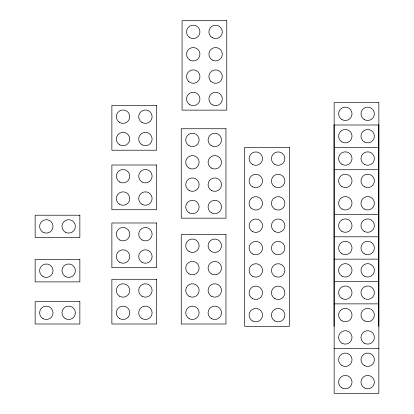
<?xml version="1.0" encoding="UTF-8"?>
<svg xmlns="http://www.w3.org/2000/svg" width="414" height="414" viewBox="0 0 414 414"><rect width="100%" height="100%" fill="white"/><g stroke="black" fill="none" stroke-linecap="round" stroke-linejoin="round"><path stroke-width="0.62" d="M334.145 125.002L378.857 125.002M334.145 147.358L378.857 147.358M334.145 169.719L378.857 169.719M334.145 214.431L378.857 214.431M334.145 236.792L378.857 236.792M334.145 259.148L378.857 259.148M334.145 281.51L378.857 281.51M334.145 303.866L378.857 303.866M334.145 348.583L378.857 348.583M378.779 125.002L378.779 326.32M334.062 125.002L334.062 326.32M226.784 20.7L182.067 20.7L182.067 110.134L226.784 110.134L226.784 20.7M378.857 102.641L334.145 102.641L334.145 393.3L378.857 393.3L378.857 102.641M156.59 105.492L111.873 105.492L111.873 150.21L156.59 150.21L156.59 105.492M225.972 128.744L181.254 128.744L181.254 218.178L225.972 218.178L225.972 128.744M289.345 147.451L244.627 147.451L244.627 326.32L289.345 326.32L289.345 147.451M156.59 165.01L111.873 165.01L111.873 209.727L156.59 209.727L156.59 165.01M79.855 215.218L35.143 215.218L35.143 237.574L79.855 237.574L79.855 215.218M156.59 222.986L111.873 222.986L111.873 267.703L156.59 267.703L156.59 222.986M225.972 234.567L181.254 234.567L181.254 324.002L225.972 324.002L225.972 234.567M79.855 259.521L35.143 259.521L35.143 281.877L79.855 281.877L79.855 259.521M156.59 279.284L111.873 279.284L111.873 324.002L156.59 324.002L156.59 279.284M79.855 301.64L35.143 301.64L35.143 324.002L79.855 324.002L79.855 301.64M42.968 318.63A6.707 6.707 0 0 0 53.028 312.818A6.707 6.707 0 0 0 42.968 307.012A6.707 6.707 0 0 0 42.968 318.63M65.324 318.63A6.707 6.707 0 0 0 75.384 312.818A6.707 6.707 0 0 0 65.324 307.012A6.707 6.707 0 0 0 65.324 318.63M65.324 232.202A6.707 6.707 0 0 0 75.384 226.396A6.707 6.707 0 0 0 65.324 220.584A6.707 6.707 0 0 0 65.324 232.202M42.968 232.202A6.707 6.707 0 0 0 53.028 226.396A6.707 6.707 0 0 0 42.968 220.584A6.707 6.707 0 0 0 42.968 232.202M119.698 204.356A6.707 6.707 0 0 0 129.763 198.549A6.707 6.707 0 0 0 119.698 192.738A6.707 6.707 0 0 0 119.698 204.356M142.059 204.356A6.707 6.707 0 0 0 152.119 198.549A6.707 6.707 0 0 0 142.059 192.738A6.707 6.707 0 0 0 142.059 204.356M142.059 182A6.707 6.707 0 0 0 152.119 176.188A6.707 6.707 0 0 0 142.059 170.382A6.707 6.707 0 0 0 142.059 182M119.698 182A6.707 6.707 0 0 0 129.763 176.188A6.707 6.707 0 0 0 119.698 170.382A6.707 6.707 0 0 0 119.698 182M211.435 145.733A6.707 6.707 0 0 0 221.495 139.922A6.707 6.707 0 0 0 211.435 134.115A6.707 6.707 0 0 0 211.435 145.733M211.435 190.45A6.707 6.707 0 0 0 221.495 184.639A6.707 6.707 0 0 0 211.435 178.832A6.707 6.707 0 0 0 211.435 190.45M189.079 190.45A6.707 6.707 0 0 0 199.139 184.639A6.707 6.707 0 0 0 189.079 178.832A6.707 6.707 0 0 0 189.079 190.45M189.079 168.089A6.707 6.707 0 0 0 199.139 162.283A6.707 6.707 0 0 0 189.079 156.471A6.707 6.707 0 0 0 189.079 168.089M211.435 168.089A6.707 6.707 0 0 0 221.495 162.283A6.707 6.707 0 0 0 211.435 156.471A6.707 6.707 0 0 0 211.435 168.089M189.079 145.733A6.707 6.707 0 0 0 199.139 139.922A6.707 6.707 0 0 0 189.079 134.115A6.707 6.707 0 0 0 189.079 145.733M211.435 212.806A6.707 6.707 0 0 0 221.495 207A6.707 6.707 0 0 0 211.435 201.188A6.707 6.707 0 0 0 211.435 212.806M189.079 212.806A6.707 6.707 0 0 0 199.139 207A6.707 6.707 0 0 0 189.079 201.188A6.707 6.707 0 0 0 189.079 212.806M341.969 298.494A6.707 6.707 0 0 0 352.029 292.688A6.707 6.707 0 0 0 341.969 286.881A6.707 6.707 0 0 0 341.969 298.494M364.325 298.494A6.707 6.707 0 0 0 374.385 292.688A6.707 6.707 0 0 0 364.325 286.881A6.707 6.707 0 0 0 364.325 298.494M341.969 164.348A6.707 6.707 0 0 0 352.029 158.536A6.707 6.707 0 0 0 341.969 152.73A6.707 6.707 0 0 0 341.969 164.348M364.325 164.348A6.707 6.707 0 0 0 374.385 158.536A6.707 6.707 0 0 0 364.325 152.73A6.707 6.707 0 0 0 364.325 164.348M341.969 209.065A6.707 6.707 0 0 0 352.029 203.253A6.707 6.707 0 0 0 341.969 197.447A6.707 6.707 0 0 0 341.969 209.065M364.325 209.065A6.707 6.707 0 0 0 374.385 203.253A6.707 6.707 0 0 0 364.325 197.447A6.707 6.707 0 0 0 364.325 209.065M364.325 186.704A6.707 6.707 0 0 0 374.385 180.897A6.707 6.707 0 0 0 364.325 175.086A6.707 6.707 0 0 0 364.325 186.704M341.969 186.704A6.707 6.707 0 0 0 352.029 180.897A6.707 6.707 0 0 0 341.969 175.086A6.707 6.707 0 0 0 341.969 186.704M364.325 141.986A6.707 6.707 0 0 0 374.385 136.18A6.707 6.707 0 0 0 364.325 130.369A6.707 6.707 0 0 0 364.325 141.986M341.969 141.986A6.707 6.707 0 0 0 352.029 136.18A6.707 6.707 0 0 0 341.969 130.369A6.707 6.707 0 0 0 341.969 141.986M341.969 253.782A6.707 6.707 0 0 0 352.029 247.97A6.707 6.707 0 0 0 341.969 242.164A6.707 6.707 0 0 0 341.969 253.782M364.325 253.782A6.707 6.707 0 0 0 374.385 247.97A6.707 6.707 0 0 0 364.325 242.164A6.707 6.707 0 0 0 364.325 253.782M42.968 276.505A6.707 6.707 0 0 0 53.028 270.699A6.707 6.707 0 0 0 42.968 264.888A6.707 6.707 0 0 0 42.968 276.505M65.324 276.505A6.707 6.707 0 0 0 75.384 270.699A6.707 6.707 0 0 0 65.324 264.888A6.707 6.707 0 0 0 65.324 276.505M364.325 276.138A6.707 6.707 0 0 0 374.385 270.332A6.707 6.707 0 0 0 364.325 264.52A6.707 6.707 0 0 0 364.325 276.138M341.969 276.138A6.707 6.707 0 0 0 352.029 270.332A6.707 6.707 0 0 0 341.969 264.52A6.707 6.707 0 0 0 341.969 276.138M119.698 144.838A6.707 6.707 0 0 0 129.763 139.032A6.707 6.707 0 0 0 119.698 133.22A6.707 6.707 0 0 0 119.698 144.838M142.059 144.838A6.707 6.707 0 0 0 152.119 139.032A6.707 6.707 0 0 0 142.059 133.22A6.707 6.707 0 0 0 142.059 144.838M142.059 122.482A6.707 6.707 0 0 0 152.119 116.67A6.707 6.707 0 0 0 142.059 110.864A6.707 6.707 0 0 0 142.059 122.482M119.698 122.482A6.707 6.707 0 0 0 129.763 116.67A6.707 6.707 0 0 0 119.698 110.864A6.707 6.707 0 0 0 119.698 122.482M341.969 343.211A6.707 6.707 0 0 0 352.029 337.405A6.707 6.707 0 0 0 341.969 331.593A6.707 6.707 0 0 0 341.969 343.211M364.325 343.211A6.707 6.707 0 0 0 374.385 337.405A6.707 6.707 0 0 0 364.325 331.593A6.707 6.707 0 0 0 364.325 343.211M364.325 320.855A6.707 6.707 0 0 0 374.385 315.044A6.707 6.707 0 0 0 364.325 309.237A6.707 6.707 0 0 0 364.325 320.855M341.969 320.855A6.707 6.707 0 0 0 352.029 315.044A6.707 6.707 0 0 0 341.969 309.237A6.707 6.707 0 0 0 341.969 320.855M341.969 387.928A6.707 6.707 0 0 0 352.029 382.122A6.707 6.707 0 0 0 341.969 376.31A6.707 6.707 0 0 0 341.969 387.928M364.325 387.928A6.707 6.707 0 0 0 374.385 382.122A6.707 6.707 0 0 0 364.325 376.31A6.707 6.707 0 0 0 364.325 387.928M364.325 365.572A6.707 6.707 0 0 0 374.385 359.761A6.707 6.707 0 0 0 364.325 353.954A6.707 6.707 0 0 0 364.325 365.572M341.969 365.572A6.707 6.707 0 0 0 352.029 359.761A6.707 6.707 0 0 0 341.969 353.954A6.707 6.707 0 0 0 341.969 365.572M119.698 318.63A6.707 6.707 0 0 0 129.763 312.818A6.707 6.707 0 0 0 119.698 307.012A6.707 6.707 0 0 0 119.698 318.63M142.059 318.63A6.707 6.707 0 0 0 152.119 312.818A6.707 6.707 0 0 0 142.059 307.012A6.707 6.707 0 0 0 142.059 318.63M142.059 296.269A6.707 6.707 0 0 0 152.119 290.462A6.707 6.707 0 0 0 142.059 284.656A6.707 6.707 0 0 0 142.059 296.269M119.698 296.269A6.707 6.707 0 0 0 129.763 290.462A6.707 6.707 0 0 0 119.698 284.656A6.707 6.707 0 0 0 119.698 296.269M341.969 119.63A6.707 6.707 0 0 0 352.029 113.819A6.707 6.707 0 0 0 341.969 108.013A6.707 6.707 0 0 0 341.969 119.63M364.325 119.63A6.707 6.707 0 0 0 374.385 113.819A6.707 6.707 0 0 0 364.325 108.013A6.707 6.707 0 0 0 364.325 119.63M341.969 231.421A6.707 6.707 0 0 0 352.029 225.614A6.707 6.707 0 0 0 341.969 219.803A6.707 6.707 0 0 0 341.969 231.421M364.325 231.421A6.707 6.707 0 0 0 374.385 225.614A6.707 6.707 0 0 0 364.325 219.803A6.707 6.707 0 0 0 364.325 231.421M189.079 318.63A6.707 6.707 0 0 0 199.139 312.818A6.707 6.707 0 0 0 189.079 307.012A6.707 6.707 0 0 0 189.079 318.63M189.079 251.557A6.707 6.707 0 0 0 199.139 245.745A6.707 6.707 0 0 0 189.079 239.939A6.707 6.707 0 0 0 189.079 251.557M211.435 318.63A6.707 6.707 0 0 0 221.495 312.818A6.707 6.707 0 0 0 211.435 307.012A6.707 6.707 0 0 0 211.435 318.63M211.435 296.269A6.707 6.707 0 0 0 221.495 290.462A6.707 6.707 0 0 0 211.435 284.656A6.707 6.707 0 0 0 211.435 296.269M189.079 296.269A6.707 6.707 0 0 0 199.139 290.462A6.707 6.707 0 0 0 189.079 284.656A6.707 6.707 0 0 0 189.079 296.269M189.079 273.913A6.707 6.707 0 0 0 199.139 268.106A6.707 6.707 0 0 0 189.079 262.295A6.707 6.707 0 0 0 189.079 273.913M211.435 273.913A6.707 6.707 0 0 0 221.495 268.106A6.707 6.707 0 0 0 211.435 262.295A6.707 6.707 0 0 0 211.435 273.913M210.048 250.491A6.707 6.707 0 0 0 221.267 247.484A6.707 6.707 0 0 0 213.055 239.266A6.707 6.707 0 0 0 210.048 250.491M119.698 262.331A6.707 6.707 0 0 0 129.763 256.525A6.707 6.707 0 0 0 119.698 250.713A6.707 6.707 0 0 0 119.698 262.331M142.059 262.331A6.707 6.707 0 0 0 152.119 256.525A6.707 6.707 0 0 0 142.059 250.713A6.707 6.707 0 0 0 142.059 262.331M142.059 239.975A6.707 6.707 0 0 0 152.119 234.164A6.707 6.707 0 0 0 142.059 228.357A6.707 6.707 0 0 0 142.059 239.975M119.698 239.975A6.707 6.707 0 0 0 129.763 234.164A6.707 6.707 0 0 0 119.698 228.357A6.707 6.707 0 0 0 119.698 239.975M274.813 253.875A6.707 6.707 0 0 0 284.873 248.064A6.707 6.707 0 0 0 274.813 242.257A6.707 6.707 0 0 0 274.813 253.875M252.452 253.875A6.707 6.707 0 0 0 262.512 248.064A6.707 6.707 0 0 0 252.452 242.257A6.707 6.707 0 0 0 252.452 253.875M252.452 298.592A6.707 6.707 0 0 0 262.512 292.781A6.707 6.707 0 0 0 252.452 286.974A6.707 6.707 0 0 0 252.452 298.592M274.813 298.592A6.707 6.707 0 0 0 284.873 292.781A6.707 6.707 0 0 0 274.813 286.974A6.707 6.707 0 0 0 274.813 298.592M252.452 186.802A6.707 6.707 0 0 0 262.512 180.99A6.707 6.707 0 0 0 252.452 175.184A6.707 6.707 0 0 0 252.452 186.802M274.813 186.802A6.707 6.707 0 0 0 284.873 180.99A6.707 6.707 0 0 0 274.813 175.184A6.707 6.707 0 0 0 274.813 186.802M252.452 231.514A6.707 6.707 0 0 0 262.512 225.708A6.707 6.707 0 0 0 252.452 219.896A6.707 6.707 0 0 0 252.452 231.514M251.065 208.092A6.707 6.707 0 0 0 262.285 205.085A6.707 6.707 0 0 0 254.072 196.873A6.707 6.707 0 0 0 251.065 208.092M274.813 209.158A6.707 6.707 0 0 0 284.873 203.346A6.707 6.707 0 0 0 274.813 197.54A6.707 6.707 0 0 0 274.813 209.158M252.452 164.441A6.707 6.707 0 0 0 262.512 158.634A6.707 6.707 0 0 0 252.452 152.823A6.707 6.707 0 0 0 252.452 164.441M274.813 164.441A6.707 6.707 0 0 0 284.873 158.634A6.707 6.707 0 0 0 274.813 152.823A6.707 6.707 0 0 0 274.813 164.441M274.813 231.514A6.707 6.707 0 0 0 284.873 225.708A6.707 6.707 0 0 0 274.813 219.896A6.707 6.707 0 0 0 274.813 231.514M252.452 320.948A6.707 6.707 0 0 0 262.512 315.142A6.707 6.707 0 0 0 252.452 309.33A6.707 6.707 0 0 0 252.452 320.948M274.813 320.948A6.707 6.707 0 0 0 284.873 315.142A6.707 6.707 0 0 0 274.813 309.33A6.707 6.707 0 0 0 274.813 320.948M274.813 276.231A6.707 6.707 0 0 0 284.873 270.425A6.707 6.707 0 0 0 274.813 264.613A6.707 6.707 0 0 0 274.813 276.231M252.452 276.231A6.707 6.707 0 0 0 262.512 270.425A6.707 6.707 0 0 0 252.452 264.613A6.707 6.707 0 0 0 252.452 276.231M188.505 81.341A6.707 6.707 0 0 0 199.724 78.334A6.707 6.707 0 0 0 191.511 70.116A6.707 6.707 0 0 0 188.505 81.341M212.253 37.69A6.707 6.707 0 0 0 222.313 31.878A6.707 6.707 0 0 0 212.253 26.072A6.707 6.707 0 0 0 212.253 37.69M210.861 81.341A6.707 6.707 0 0 0 222.085 78.334A6.707 6.707 0 0 0 213.867 70.116A6.707 6.707 0 0 0 210.861 81.341M189.891 60.046A6.707 6.707 0 0 0 199.952 54.239A6.707 6.707 0 0 0 189.891 48.428A6.707 6.707 0 0 0 189.891 60.046M212.253 60.046A6.707 6.707 0 0 0 222.313 54.239A6.707 6.707 0 0 0 212.253 48.428A6.707 6.707 0 0 0 212.253 60.046M189.891 37.69A6.707 6.707 0 0 0 199.952 31.878A6.707 6.707 0 0 0 189.891 26.072A6.707 6.707 0 0 0 189.891 37.69M212.253 104.763A6.707 6.707 0 0 0 222.313 98.956A6.707 6.707 0 0 0 212.253 93.145A6.707 6.707 0 0 0 212.253 104.763M189.891 104.763A6.707 6.707 0 0 0 199.952 98.956A6.707 6.707 0 0 0 189.891 93.145A6.707 6.707 0 0 0 189.891 104.763"/></g></svg>
